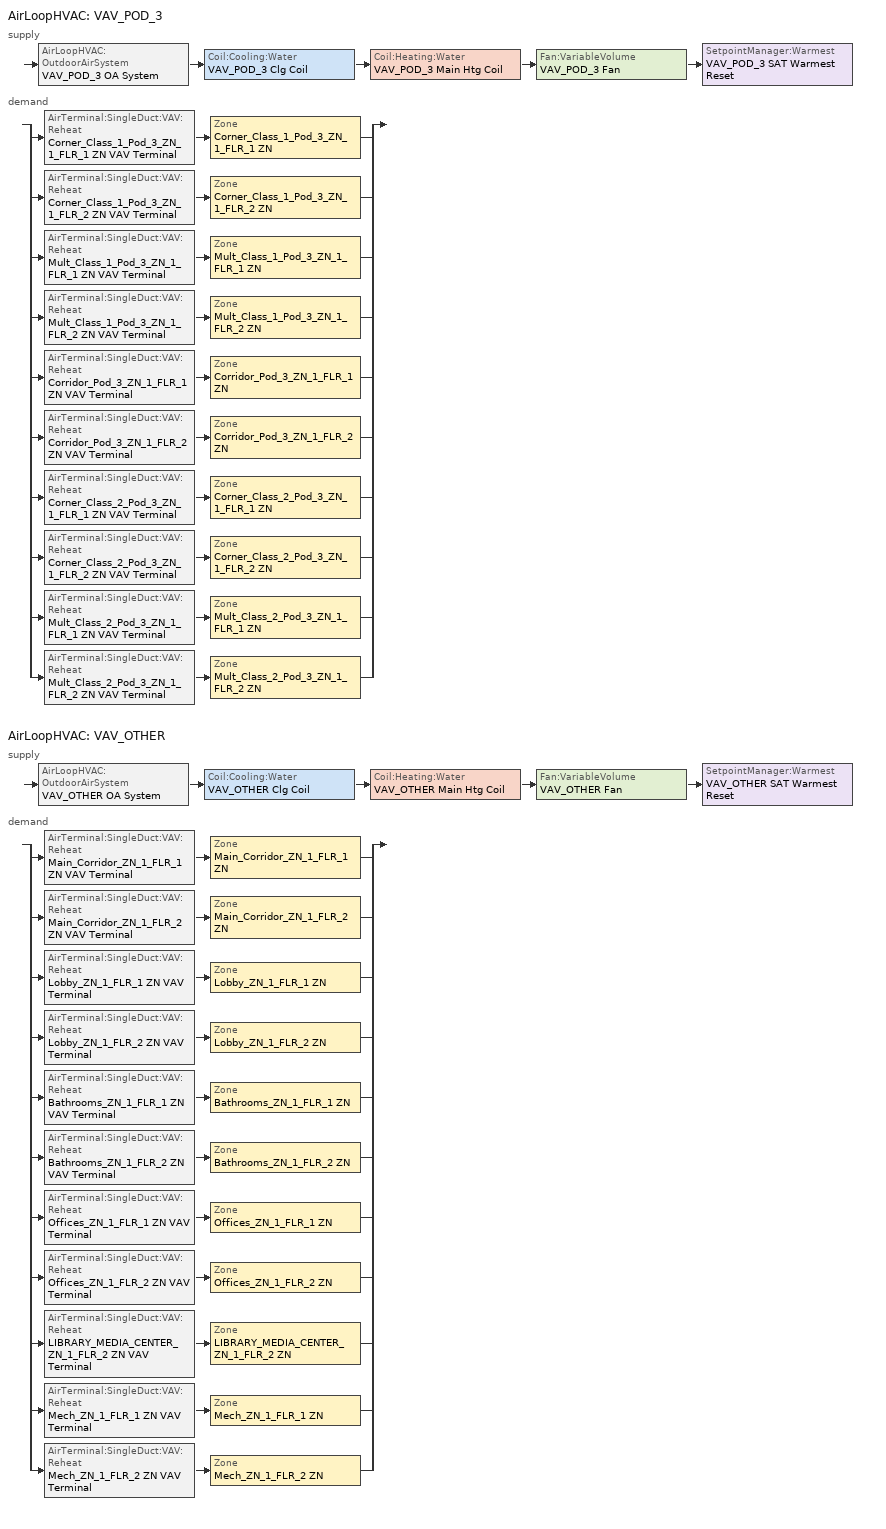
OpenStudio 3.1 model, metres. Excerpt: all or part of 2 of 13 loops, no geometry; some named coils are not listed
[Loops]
AirLoopHVAC 'VAV_POD_3'
 supply: AirLoopHVAC:OutdoorAirSystem 'VAV_POD_3 OA System' > Coil:Cooling:Water 'VAV_POD_3 Clg Coil' > Coil:Heating:Water 'VAV_POD_3 Main Htg Coil' > Fan:VariableVolume 'VAV_POD_3 Fan' > SetpointManager:Warmest 'VAV_POD_3 SAT Warmest Reset'
 demand: split
  | AirTerminal:SingleDuct:VAV:Reheat 'Corner_Class_1_Pod_3_ZN_1_FLR_1 ZN VAV Terminal' > Zone 'Corner_Class_1_Pod_3_ZN_1_FLR_1 ZN'
  | AirTerminal:SingleDuct:VAV:Reheat 'Corner_Class_1_Pod_3_ZN_1_FLR_2 ZN VAV Terminal' > Zone 'Corner_Class_1_Pod_3_ZN_1_FLR_2 ZN'
  | AirTerminal:SingleDuct:VAV:Reheat 'Mult_Class_1_Pod_3_ZN_1_FLR_1 ZN VAV Terminal' > Zone 'Mult_Class_1_Pod_3_ZN_1_FLR_1 ZN'
  | AirTerminal:SingleDuct:VAV:Reheat 'Mult_Class_1_Pod_3_ZN_1_FLR_2 ZN VAV Terminal' > Zone 'Mult_Class_1_Pod_3_ZN_1_FLR_2 ZN'
  | AirTerminal:SingleDuct:VAV:Reheat 'Corridor_Pod_3_ZN_1_FLR_1 ZN VAV Terminal' > Zone 'Corridor_Pod_3_ZN_1_FLR_1 ZN'
  | AirTerminal:SingleDuct:VAV:Reheat 'Corridor_Pod_3_ZN_1_FLR_2 ZN VAV Terminal' > Zone 'Corridor_Pod_3_ZN_1_FLR_2 ZN'
  | AirTerminal:SingleDuct:VAV:Reheat 'Corner_Class_2_Pod_3_ZN_1_FLR_1 ZN VAV Terminal' > Zone 'Corner_Class_2_Pod_3_ZN_1_FLR_1 ZN'
  | AirTerminal:SingleDuct:VAV:Reheat 'Corner_Class_2_Pod_3_ZN_1_FLR_2 ZN VAV Terminal' > Zone 'Corner_Class_2_Pod_3_ZN_1_FLR_2 ZN'
  | AirTerminal:SingleDuct:VAV:Reheat 'Mult_Class_2_Pod_3_ZN_1_FLR_1 ZN VAV Terminal' > Zone 'Mult_Class_2_Pod_3_ZN_1_FLR_1 ZN'
  | AirTerminal:SingleDuct:VAV:Reheat 'Mult_Class_2_Pod_3_ZN_1_FLR_2 ZN VAV Terminal' > Zone 'Mult_Class_2_Pod_3_ZN_1_FLR_2 ZN'
AirLoopHVAC 'VAV_OTHER'
 supply: AirLoopHVAC:OutdoorAirSystem 'VAV_OTHER OA System' > Coil:Cooling:Water 'VAV_OTHER Clg Coil' > Coil:Heating:Water 'VAV_OTHER Main Htg Coil' > Fan:VariableVolume 'VAV_OTHER Fan' > SetpointManager:Warmest 'VAV_OTHER SAT Warmest Reset'
 demand: split
  | AirTerminal:SingleDuct:VAV:Reheat 'Main_Corridor_ZN_1_FLR_1 ZN VAV Terminal' > Zone 'Main_Corridor_ZN_1_FLR_1 ZN'
  | AirTerminal:SingleDuct:VAV:Reheat 'Main_Corridor_ZN_1_FLR_2 ZN VAV Terminal' > Zone 'Main_Corridor_ZN_1_FLR_2 ZN'
  | AirTerminal:SingleDuct:VAV:Reheat 'Lobby_ZN_1_FLR_1 ZN VAV Terminal' > Zone 'Lobby_ZN_1_FLR_1 ZN'
  | AirTerminal:SingleDuct:VAV:Reheat 'Lobby_ZN_1_FLR_2 ZN VAV Terminal' > Zone 'Lobby_ZN_1_FLR_2 ZN'
  | AirTerminal:SingleDuct:VAV:Reheat 'Bathrooms_ZN_1_FLR_1 ZN VAV Terminal' > Zone 'Bathrooms_ZN_1_FLR_1 ZN'
  | AirTerminal:SingleDuct:VAV:Reheat 'Bathrooms_ZN_1_FLR_2 ZN VAV Terminal' > Zone 'Bathrooms_ZN_1_FLR_2 ZN'
  | AirTerminal:SingleDuct:VAV:Reheat 'Offices_ZN_1_FLR_1 ZN VAV Terminal' > Zone 'Offices_ZN_1_FLR_1 ZN'
  | AirTerminal:SingleDuct:VAV:Reheat 'Offices_ZN_1_FLR_2 ZN VAV Terminal' > Zone 'Offices_ZN_1_FLR_2 ZN'
  | AirTerminal:SingleDuct:VAV:Reheat 'LIBRARY_MEDIA_CENTER_ZN_1_FLR_2 ZN VAV Terminal' > Zone 'LIBRARY_MEDIA_CENTER_ZN_1_FLR_2 ZN'
  | AirTerminal:SingleDuct:VAV:Reheat 'Mech_ZN_1_FLR_1 ZN VAV Terminal' > Zone 'Mech_ZN_1_FLR_1 ZN'
  | AirTerminal:SingleDuct:VAV:Reheat 'Mech_ZN_1_FLR_2 ZN VAV Terminal' > Zone 'Mech_ZN_1_FLR_2 ZN'
[Sizing:Zone] Zone Cooling Design Supply Air Temperature Input Method=SupplyAirTemperature; Zone Cooling Design Supply Air Temperature {C}=12.7778; Zone Cooling Design Supply Air Temperature Difference {deltaC}=11.11; Zone Heating Design Supply Air Temperature Input Method=SupplyAirTemperature; Zone Heating Design Supply Air Temperature {C}=40; Zone Heating Design Supply Air Temperature Difference {deltaC}=11.11; Zone Cooling Design Supply Air Humidity Ratio {kg-H2O/kg-air}=0.0085; Zone Heating Design Supply Air Humidity Ratio {kg-H2O/kg-air}=0.008; Cooling Design Air Flow Method=DesignDay; Heating Design Air Flow Method=DesignDay; Account for Dedicated Outdoor Air System=No; Dedicated Outdoor Air System Control Strategy=NeutralSupplyAir; Dedicated Outdoor Air Low Setpoint Temperature for Design {C}=autosize; Dedicated Outdoor Air High Setpoint Temperature for Design {C}=autosize
Bathrooms_ZN_1_FLR_1 ZN; Bathrooms_ZN_1_FLR_2 ZN; Corner_Class_1_Pod_3_ZN_1_FLR_1 ZN; Corner_Class_1_Pod_3_ZN_1_FLR_2 ZN; Corner_Class_2_Pod_3_ZN_1_FLR_1 ZN; Corner_Class_2_Pod_3_ZN_1_FLR_2 ZN; Corridor_Pod_3_ZN_1_FLR_1 ZN; Corridor_Pod_3_ZN_1_FLR_2 ZN; LIBRARY_MEDIA_CENTER_ZN_1_FLR_2 ZN; Lobby_ZN_1_FLR_1 ZN; Lobby_ZN_1_FLR_2 ZN; Main_Corridor_ZN_1_FLR_1 ZN; Main_Corridor_ZN_1_FLR_2 ZN; Mech_ZN_1_FLR_2 ZN; Mult_Class_1_Pod_3_ZN_1_FLR_1 ZN; Mult_Class_1_Pod_3_ZN_1_FLR_2 ZN; Mult_Class_2_Pod_3_ZN_1_FLR_1 ZN; Mult_Class_2_Pod_3_ZN_1_FLR_2 ZN; Offices_ZN_1_FLR_1 ZN; Offices_ZN_1_FLR_2 ZN
[Zone equipment]
Bathrooms_ZN_1_FLR_1 ZN: Bathrooms_ZN_1_FLR_1 ZN VAV Terminal, Bathrooms_ZN_1_FLR_1 ZN Exhaust Fan
Bathrooms_ZN_1_FLR_2 ZN: Bathrooms_ZN_1_FLR_2 ZN VAV Terminal, Bathrooms_ZN_1_FLR_2 ZN Exhaust Fan
Corner_Class_1_Pod_3_ZN_1_FLR_1 ZN: Corner_Class_1_Pod_3_ZN_1_FLR_1 ZN VAV Terminal
Corner_Class_1_Pod_3_ZN_1_FLR_2 ZN: Corner_Class_1_Pod_3_ZN_1_FLR_2 ZN VAV Terminal
Corner_Class_2_Pod_3_ZN_1_FLR_1 ZN: Corner_Class_2_Pod_3_ZN_1_FLR_1 ZN VAV Terminal
Corner_Class_2_Pod_3_ZN_1_FLR_2 ZN: Corner_Class_2_Pod_3_ZN_1_FLR_2 ZN VAV Terminal
Corridor_Pod_3_ZN_1_FLR_1 ZN: Corridor_Pod_3_ZN_1_FLR_1 ZN VAV Terminal
Corridor_Pod_3_ZN_1_FLR_2 ZN: Corridor_Pod_3_ZN_1_FLR_2 ZN VAV Terminal
LIBRARY_MEDIA_CENTER_ZN_1_FLR_2 ZN: LIBRARY_MEDIA_CENTER_ZN_1_FLR_2 ZN VAV Terminal
Lobby_ZN_1_FLR_1 ZN: Lobby_ZN_1_FLR_1 ZN VAV Terminal
Lobby_ZN_1_FLR_2 ZN: Lobby_ZN_1_FLR_2 ZN VAV Terminal
Main_Corridor_ZN_1_FLR_1 ZN: Main_Corridor_ZN_1_FLR_1 ZN VAV Terminal
Main_Corridor_ZN_1_FLR_2 ZN: Main_Corridor_ZN_1_FLR_2 ZN VAV Terminal
Mech_ZN_1_FLR_1 ZN: Mech_ZN_1_FLR_1 ZN VAV Terminal
Mech_ZN_1_FLR_2 ZN: Mech_ZN_1_FLR_2 ZN VAV Terminal
Mult_Class_1_Pod_3_ZN_1_FLR_1 ZN: Mult_Class_1_Pod_3_ZN_1_FLR_1 ZN VAV Terminal
Mult_Class_1_Pod_3_ZN_1_FLR_2 ZN: Mult_Class_1_Pod_3_ZN_1_FLR_2 ZN VAV Terminal
Mult_Class_2_Pod_3_ZN_1_FLR_1 ZN: Mult_Class_2_Pod_3_ZN_1_FLR_1 ZN VAV Terminal
Mult_Class_2_Pod_3_ZN_1_FLR_2 ZN: Mult_Class_2_Pod_3_ZN_1_FLR_2 ZN VAV Terminal
Offices_ZN_1_FLR_1 ZN: Offices_ZN_1_FLR_1 ZN VAV Terminal
Offices_ZN_1_FLR_2 ZN: Offices_ZN_1_FLR_2 ZN VAV Terminal
[AirLoopHVAC] Availability Schedule=SchoolSecondary HVACOperationSchd; Design Supply Air Flow Rate {m3/s}=AutoSize; Design Return Air Flow Fraction of Supply Air Flow=1
VAV_POD_3; VAV_OTHER
[Sizing:System] Type of Load to Size On=Sensible; Central Heating Maximum System Air Flow Ratio=0.3; Preheat Design Temperature {C}=7.22222; Preheat Design Humidity Ratio {kg-H2O/kg-Air}=0.008; Precool Design Temperature {C}=12.7778; Precool Design Humidity Ratio {kg-H2O/kg-Air}=0.008; Central Cooling Design Supply Air Temperature {C}=12.7778; Central Heating Design Supply Air Temperature {C}=12.7778; Sizing Option=Coincident; 100% Outdoor Air in Cooling=No; 100% Outdoor Air in Heating=No; Central Cooling Design Supply Air Humidity Ratio {kg-H2O/kg-Air}=0.0085; Central Heating Design Supply Air Humidity Ratio {kg-H2O/kg-Air}=0.008; Cooling Design Air Flow Method=DesignDay; Cooling Design Air Flow Rate {m3/s}=0; Heating Design Air Flow Method=DesignDay; Heating Design Air Flow Rate {m3/s}=0; System Outdoor Air Method=ZoneSum; Zone Maximum Outdoor Air Fraction=1; Cooling Supply Air Flow Rate Per Floor Area {m3/s-m2}=0.00996765; Cooling Fraction of Autosized Cooling Supply Air Flow Rate=1; Cooling Supply Air Flow Rate Per Unit Cooling Capacity {m3/s-W}=3.94755e-05; Heating Supply Air Flow Rate Per Floor Area {m3/s-m2}=0.00996765; Heating Fraction of Autosized Heating Supply Air Flow Rate=1; Heating Fraction of Autosized Cooling Supply Air Flow Rate=1; Heating Supply Air Flow Rate Per Unit Heating Capacity {m3/s-W}=3.15882e-05; Cooling Design Capacity Method=CoolingDesignCapacity; Cooling Design Capacity {W}=autosize; Cooling Design Capacity Per Floor Area {W/m2}=234.7; Fraction of Autosized Cooling Design Capacity=1; Heating Design Capacity Method=HeatingDesignCapacity; Heating Design Capacity {W}=autosize; Heating Design Capacity Per Floor Area {W/m2}=157; Fraction of Autosized Heating Design Capacity=1; Central Cooling Capacity Control Method=OnOff
Name | Design Outdoor Air Flow Rate {m3/s}
VAV_POD_3 | 9.493504
VAV_OTHER | 4.61027
[Fan:VariableVolume] Availability Schedule=Always On Discrete; Fan Total Efficiency=0.61165; Pressure Rise {Pa}=1389.92; Maximum Flow Rate {m3/s}=Autosize; Fan Power Minimum Flow Rate Input Method=Fraction; Fan Power Minimum Flow Fraction=0.25; Fan Power Minimum Air Flow Rate {m3/s}=0; Motor Efficiency=0.941; Motor In Airstream Fraction=1; Fan Power Coefficient 1=0.04076; Fan Power Coefficient 2=0.0881; Fan Power Coefficient 3=-0.0729; Fan Power Coefficient 4=0.9437; Fan Power Coefficient 5=0
VAV_POD_3 Fan; VAV_OTHER Fan
[Controller:OutdoorAir] Minimum Outdoor Air Flow Rate {m3/s}=0; Maximum Outdoor Air Flow Rate {m3/s}=Autosize; Economizer Control Type=DifferentialDryBulb; Economizer Control Action Type=ModulateFlow; Lockout Type=LockoutWithHeating; Minimum Limit Type=FixedMinimum; Minimum Outdoor Air Schedule=SchoolSecondary MinOA_MotorizedDamper_Sched; High Humidity Control=No; Heat Recovery Bypass Control Type=BypassWhenWithinEconomizerLimits
Name | Controller Mechanical Ventilation
VAV_POD_3 OA Controller | VAV_POD_3 Vent Controller
VAV_OTHER OA Controller | VAV_OTHER Vent Controller
[Controller:MechanicalVentilation] Availability Schedule=Always On Discrete; System Outdoor Air Method=VentilationRateProcedure
VAV_POD_3 Vent Controller; VAV_OTHER Vent Controller
[AirLoopHVAC:OutdoorAirSystem]
Name | Controller
VAV_POD_3 OA System | VAV_POD_3 OA Controller
VAV_OTHER OA System | VAV_OTHER OA Controller
[AirTerminal:SingleDuct:VAV:Reheat] Availability Schedule=Always On Discrete; Maximum Air Flow Rate {m3/s}=AutoSize; Zone Minimum Air Flow Input Method=Constant; Fixed Minimum Air Flow Rate {m3/s}=0; Maximum Hot Water or Steam Flow Rate {m3/s}=AutoSize; Minimum Hot Water or Steam Flow Rate {m3/s}=0; Convergence Tolerance=0.001; Damper Heating Action=ReverseWithLimits; Maximum Flow per Zone Floor Area During Reheat {m3/s-m2}=AutoSize; Maximum Flow Fraction During Reheat=0.5; Maximum Reheat Air Temperature {C}=40; Control For Outdoor Air=No
Name | Constant Minimum Air Flow Fraction | Reheat Coil
Corner_Class_1_Pod_3_ZN_1_FLR_1 ZN VAV Terminal | 0.763143 | Corner_Class_1_Pod_3_ZN_1_FLR_1 ZN Reheat Coil
Corner_Class_1_Pod_3_ZN_1_FLR_2 ZN VAV Terminal | 0.763143 | Corner_Class_1_Pod_3_ZN_1_FLR_2 ZN Reheat Coil
Mult_Class_1_Pod_3_ZN_1_FLR_1 ZN VAV Terminal | 0.763143 | Mult_Class_1_Pod_3_ZN_1_FLR_1 ZN Reheat Coil
Mult_Class_1_Pod_3_ZN_1_FLR_2 ZN VAV Terminal | 0.763143 | Mult_Class_1_Pod_3_ZN_1_FLR_2 ZN Reheat Coil
Corridor_Pod_3_ZN_1_FLR_1 ZN VAV Terminal | 0.763143 | Corridor_Pod_3_ZN_1_FLR_1 ZN Reheat Coil
Corridor_Pod_3_ZN_1_FLR_2 ZN VAV Terminal | 0.763143 | Corridor_Pod_3_ZN_1_FLR_2 ZN Reheat Coil
Corner_Class_2_Pod_3_ZN_1_FLR_1 ZN VAV Terminal | 0.763143 | Corner_Class_2_Pod_3_ZN_1_FLR_1 ZN Reheat Coil
Corner_Class_2_Pod_3_ZN_1_FLR_2 ZN VAV Terminal | 0.763143 | Corner_Class_2_Pod_3_ZN_1_FLR_2 ZN Reheat Coil
Mult_Class_2_Pod_3_ZN_1_FLR_1 ZN VAV Terminal | 0.763143 | Mult_Class_2_Pod_3_ZN_1_FLR_1 ZN Reheat Coil
Mult_Class_2_Pod_3_ZN_1_FLR_2 ZN VAV Terminal | 0.763143 | Mult_Class_2_Pod_3_ZN_1_FLR_2 ZN Reheat Coil
Main_Corridor_ZN_1_FLR_1 ZN VAV Terminal | 0.354091 | Main_Corridor_ZN_1_FLR_1 ZN Reheat Coil
Main_Corridor_ZN_1_FLR_2 ZN VAV Terminal | 0.354091 | Main_Corridor_ZN_1_FLR_2 ZN Reheat Coil
Lobby_ZN_1_FLR_1 ZN VAV Terminal | 0.354091 | Lobby_ZN_1_FLR_1 ZN Reheat Coil
Lobby_ZN_1_FLR_2 ZN VAV Terminal | 0.354091 | Lobby_ZN_1_FLR_2 ZN Reheat Coil
Bathrooms_ZN_1_FLR_1 ZN VAV Terminal | 0.354091 | Bathrooms_ZN_1_FLR_1 ZN Reheat Coil
Bathrooms_ZN_1_FLR_2 ZN VAV Terminal | 0.354091 | Bathrooms_ZN_1_FLR_2 ZN Reheat Coil
Offices_ZN_1_FLR_1 ZN VAV Terminal | 0.354091 | Offices_ZN_1_FLR_1 ZN Reheat Coil
Offices_ZN_1_FLR_2 ZN VAV Terminal | 0.354091 | Offices_ZN_1_FLR_2 ZN Reheat Coil
LIBRARY_MEDIA_CENTER_ZN_1_FLR_2 ZN VAV Terminal | 0.354091 | LIBRARY_MEDIA_CENTER_ZN_1_FLR_2 ZN Reheat Coil
Mech_ZN_1_FLR_1 ZN VAV Terminal | 0.354091 | Mech_ZN_1_FLR_1 ZN Reheat Coil
Mech_ZN_1_FLR_2 ZN VAV Terminal | 0.354091 | Mech_ZN_1_FLR_2 ZN Reheat Coil
[Fan:ZoneExhaust] Availability Schedule=SchoolSecondary Hours_of_operation; Fan Total Efficiency=0.0660786; Pressure Rise {Pa}=124.544; Maximum Flow Rate {m3/s}=0.283168; System Availability Manager Coupling Mode=Decoupled
Bathrooms_ZN_1_FLR_1 ZN Exhaust Fan; Bathrooms_ZN_1_FLR_2 ZN Exhaust Fan
[SetpointManager:Warmest] Control Variable=Temperature; Minimum Setpoint Temperature {C}=12.7778; Maximum Setpoint Temperature {C}=15.5556; Strategy=MaximumTemperature
Name | Setpoint Node or NodeList
VAV_OTHER SAT Warmest Reset | VAV_OTHER Supply Outlet Node
VAV_POD_3 SAT Warmest Reset | VAV_POD_3 Supply Outlet Node
[Schedule:Constant]
Always On Discrete: Value=1
[Schedule:Ruleset]
Name | Default Day Schedule | Summer Design Day Schedule | Winter Design Day Schedule
SchoolSecondary HVACOperationSchd | SchoolSecondary HVACOperationSchd Default | SchoolSecondary HVACOperationSchd Summer Design Day | SchoolSecondary HVACOperationSchd Winter Design Day
SchoolSecondary MinOA_MotorizedDamper_Sched | SchoolSecondary MinOA_MotorizedDamper_Sched Default | SchoolSecondary MinOA_MotorizedDamper_Sched Summer Design Day | SchoolSecondary MinOA_MotorizedDamper_Sched Winter Design Day
SchoolSecondary Hours_of_operation | SchoolSecondary Hours_of_operation Default | SchoolSecondary Hours_of_operation Summer Design Day | SchoolSecondary Hours_of_operation Winter Design Day
[Schedule:Day]
SchoolSecondary HVACOperationSchd Default; SchoolSecondary MinOA_MotorizedDamper_Sched Default; SchoolSecondary Hours_of_operation Default: 24, 0, 0
SchoolSecondary HVACOperationSchd Winter Design Day; SchoolSecondary HVACOperationSchd Summer Design Day; SchoolSecondary HVACOperationSchd WntrDsn|SmrDsn|Wkdy Day; SchoolSecondary Hours_of_operation Winter Design Day; SchoolSecondary Hours_of_operation Summer Design Day; SchoolSecondary Hours_of_operation WntrDsn|SmrDsn|Wkdy Day: 7, 0, 0, 21, 0, 1, 24, 0, 0
SchoolSecondary MinOA_MotorizedDamper_Sched Winter Design Day; SchoolSecondary MinOA_MotorizedDamper_Sched Summer Design Day; SchoolSecondary MinOA_MotorizedDamper_Sched WntrDsn|SmrDsn|Wkdy Day: 8, 0, 0, 21, 0, 1, 24, 0, 0
[Schedule:Rule] Rule Order=0; Apply Monday=Yes; Apply Tuesday=Yes; Apply Wednesday=Yes; Apply Thursday=Yes; Apply Friday=Yes; Date Specification Type=DateRange; Start Month=1; Start Day=1; End Month=12; End Day=31
Name | Schedule Ruleset | Day Schedule
Schedule Rule 92 | SchoolSecondary HVACOperationSchd | SchoolSecondary HVACOperationSchd WntrDsn|SmrDsn|Wkdy Day
Schedule Rule 93 | SchoolSecondary MinOA_MotorizedDamper_Sched | SchoolSecondary MinOA_MotorizedDamper_Sched WntrDsn|SmrDsn|Wkdy Day
Schedule Rule 104 | SchoolSecondary Hours_of_operation | SchoolSecondary Hours_of_operation WntrDsn|SmrDsn|Wkdy Day
